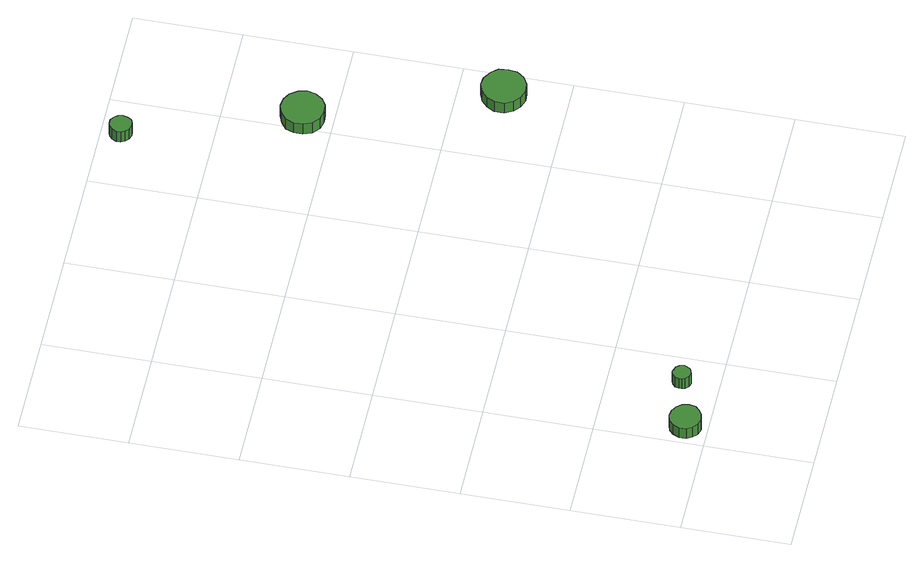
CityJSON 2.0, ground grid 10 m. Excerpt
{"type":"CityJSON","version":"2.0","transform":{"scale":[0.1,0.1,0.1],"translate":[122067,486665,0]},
"CityObjects":{
"tree1":{"type":"SolitaryVegetationObject","attributes":{"function":"something"},"geometry":[{"type":"MultiSurface","lod":"1","boundaries":[[[0,1,2,3,4,5,6,7,8,9,10,11,12,13,14]],[[15,16,17,18,19,20,21,22,23,24,25,26,27,28,29]],[[0,29,28,1]],[[1,28,27,2]],[[2,27,26,3]],[[3,26,25,4]],[[4,25,24,5]],[[5,24,23,6]],[[6,23,22,7]],[[7,22,21,8]],[[8,21,20,9]],[[9,20,19,10]],[[10,19,18,11]],[[11,18,17,12]],[[12,17,16,13]],[[13,16,15,14]],[[14,15,29,0]]]}]},
"tree2":{"type":"SolitaryVegetationObject","attributes":{"function":"something"},"geometry":[{"type":"MultiSurface","lod":"1","boundaries":[[[30,31,32,33,34,35,36,37,38,39,40,41,42,43,44]],[[45,46,47,48,49,50,51,52,53,54,55,56,57,58,59]],[[30,59,58,31]],[[31,58,57,32]],[[32,57,56,33]],[[33,56,55,34]],[[34,55,54,35]],[[35,54,53,36]],[[36,53,52,37]],[[37,52,51,38]],[[38,51,50,39]],[[39,50,49,40]],[[40,49,48,41]],[[41,48,47,42]],[[42,47,46,43]],[[43,46,45,44]],[[44,45,59,30]]]}]},
"tree3":{"type":"SolitaryVegetationObject","attributes":{"function":"something"},"geometry":[{"type":"MultiSurface","lod":"1","boundaries":[[[60,61,62,63,64,65,66,67,68,69,70,71,72,73,74]],[[75,76,77,78,79,80,81,82,83,84,85,86,87,88,89]],[[60,89,88,61]],[[61,88,87,62]],[[62,87,86,63]],[[63,86,85,64]],[[64,85,84,65]],[[65,84,83,66]],[[66,83,82,67]],[[67,82,81,68]],[[68,81,80,69]],[[69,80,79,70]],[[70,79,78,71]],[[71,78,77,72]],[[72,77,76,73]],[[73,76,75,74]],[[74,75,89,60]]]}]},
"tree4":{"type":"SolitaryVegetationObject","attributes":{"function":"something"},"geometry":[{"type":"MultiSurface","lod":"1","boundaries":[[[90,91,92,93,94,95,96,97,98,99,100,101,102,103,104]],[[105,106,107,108,109,110,111,112,113,114,115,116,117,118,119]],[[90,119,118,91]],[[91,118,117,92]],[[92,117,116,93]],[[93,116,115,94]],[[94,115,114,95]],[[95,114,113,96]],[[96,113,112,97]],[[97,112,111,98]],[[98,111,110,99]],[[99,110,109,100]],[[100,109,108,101]],[[101,108,107,102]],[[102,107,106,103]],[[103,106,105,104]],[[104,105,119,90]]]}]},
"tree5":{"type":"SolitaryVegetationObject","attributes":{"function":"something"},"geometry":[{"type":"MultiSurface","lod":"1","boundaries":[[[120,121,122,123,124,125,126,127,128,129,130,131,132,133,134]],[[135,136,137,138,139,140,141,142,143,144,145,146,147,148,149]],[[120,149,148,121]],[[121,148,147,122]],[[122,147,146,123]],[[123,146,145,124]],[[124,145,144,125]],[[125,144,143,126]],[[126,143,142,127]],[[127,142,141,128]],[[128,141,140,129]],[[129,140,139,130]],[[130,139,138,131]],[[131,138,137,132]],[[132,137,136,133]],[[133,136,135,134]],[[134,135,149,120]]]}]}
},
"vertices":[
[34,20,15],[33,26,15],[29,31,15],[24,34,15],[18,35,15],[12,33,15],[8,29,15],[5,23,15],[5,17,15],[8,12,15],[12,8,15],[18,6,15],[24,7,15],[29,10,15],[33,14,15],[33,14,2],[29,10,2],[24,7,2],[18,6,2],[12,8,2],[8,12,2],[5,17,2],[5,23,2],[8,29,2],[12,33,2],[18,35,2],[24,34,2],[29,31,2],[33,26,2],[34,20,2],
[80,34,14],[79,38,14],[77,41,14],[74,42,14],[71,43,14],[68,42,14],[65,39,14],[64,36,14],[64,33,14],[65,30,14],[68,27,14],[71,26,14],[74,27,14],[77,28,14],[79,31,14],[79,31,1],[77,28,1],[74,27,1],[71,26,1],[68,27,1],[65,30,1],[64,33,1],[64,36,1],[65,39,1],[68,42,1],[71,43,1],[74,42,1],[77,41,1],[79,38,1],[80,34,1],
[270,582,17],[269,586,17],[267,589,17],[263,592,17],[259,592,17],[255,591,17],[252,588,17],[250,584,17],[250,580,17],[252,576,17],[255,573,17],[259,572,17],[263,572,17],[267,574,17],[269,578,17],[269,578,4],[267,574,4],[263,572,4],[259,572,4],[255,573,4],[252,576,4],[250,580,4],[250,584,4],[252,588,4],[255,591,4],[259,592,4],[263,592,4],[267,589,4],[269,586,4],[270,582,4],
[333,428,16],[331,436,16],[326,443,16],[319,447,16],[311,448,16],[303,445,16],[296,440,16],[293,432,16],[293,424,16],[296,416,16],[303,410,16],[311,408,16],[319,409,16],[326,413,16],[331,420,16],[331,420,3],[326,413,3],[319,409,3],[311,408,3],[303,410,3],[296,416,3],[293,424,3],[293,432,3],[296,440,3],[303,445,3],[311,448,3],[319,447,3],[326,443,3],[331,436,3],[333,428,3],
[393,258,17],[392,267,17],[387,273,17],[379,278,17],[371,279,17],[363,276,17],[357,270,17],[353,263,17],[353,254,17],[357,246,17],[363,241,17],[371,238,17],[379,239,17],[387,243,17],[392,250,17],[392,250,4],[387,243,4],[379,239,4],[371,238,4],[363,241,4],[357,246,4],[353,254,4],[353,263,4],[357,270,4],[363,276,4],[371,279,4],[379,278,4],[387,273,4],[392,267,4],[393,258,4]
]}
